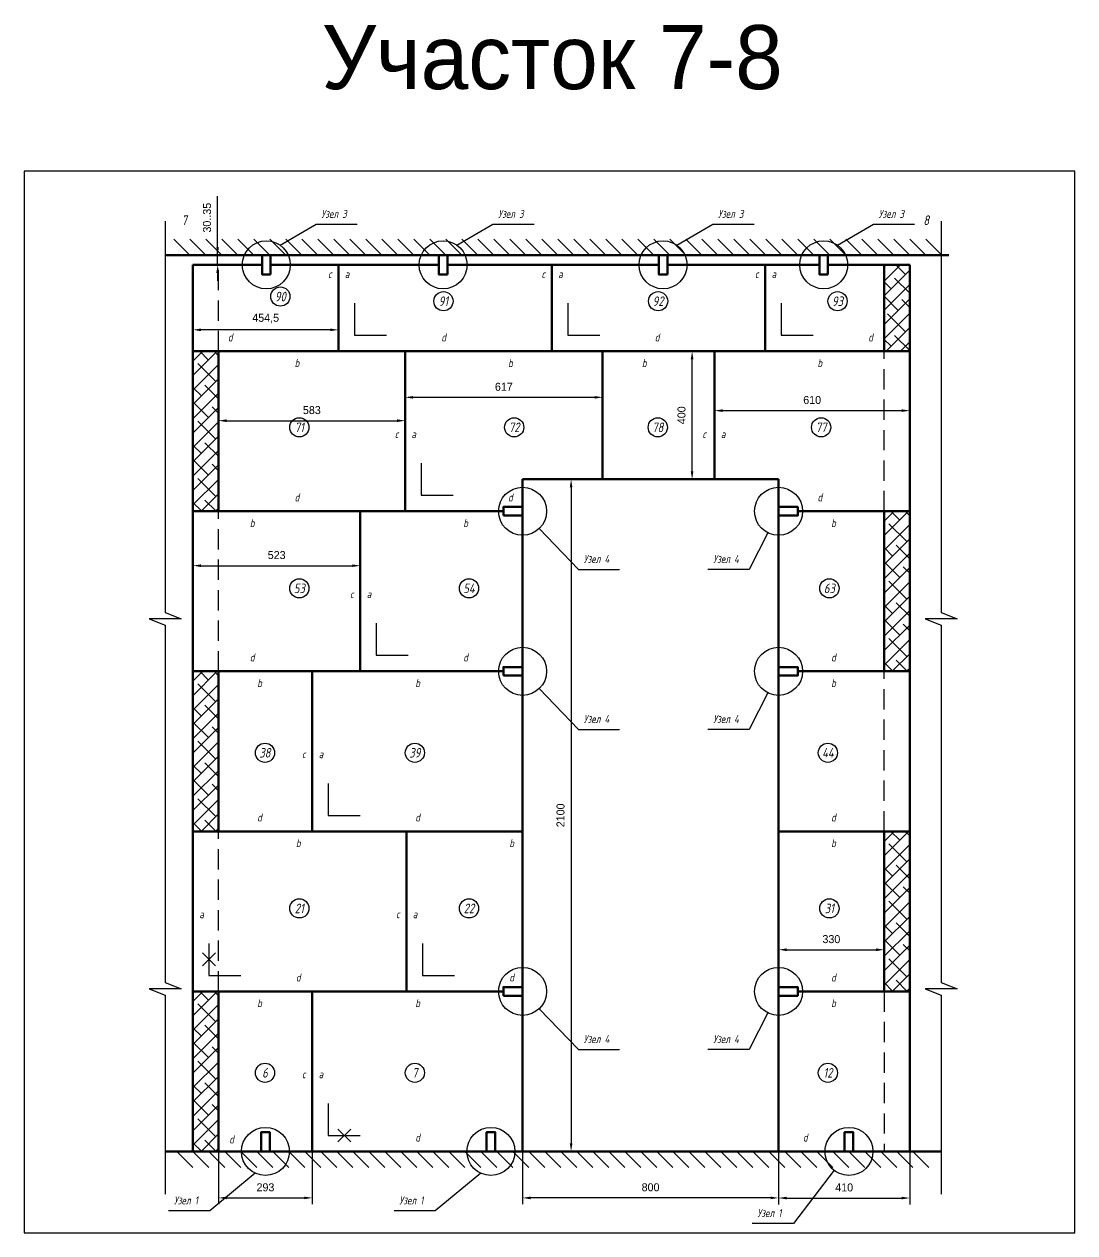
# Model space of a CAD drawing. Header units: millimetres. Extents: x -24443 to 78341, y -69589 to 15487.
# Drawn here: x 62308 to 65591, y -11571 to -7794 of the extents above; entities that cross this region are included whole.
import ezdxf
from ezdxf.enums import TextEntityAlignment as Align

# ---------------------------------------------------------------- set-up
doc = ezdxf.new("R2010")
doc.units = ezdxf.units.MM
doc.linetypes.add('DASHED', pattern=[19.05, 12.7, -6.35])
doc.layers.add('01 Перегородки', color=7, linetype='Continuous')
doc.layers.add('08 Размеры', color=7, linetype='Continuous')
doc.layers.add('100 noprint', color=1, linetype='Continuous', plot=False)
doc.styles.get("Standard").update_dxf_attribs({"font": 'Ubuntu-R.ttf'})
doc.styles.add('ГОСТ-ISOCPEUR', font='isocpeui.ttf', dxfattribs={"width": 0.8})
doc.dimstyles.new('ISO-25', dxfattribs={"dimtxt": 2.5, "dimasz": 2.5, "dimexe": 1.25, "dimexo": 0.625, "dimtad": 1, "dimtxsty": 'Standard', "dimcen": 2.5, "dimadec": 0, "dimazin": 0, "dimtfac": 1, "dimtmove": 0, "dimatfit": 3, "dimfxl": 1, "dimarcsym": 0})

# ---------------------------------------------------------------- blocks, each defined once
blk = doc.blocks.new('плита')
at = {"lineweight": 70}
blk.add_lwpolyline([(0, 500), (667, 500), (667, 0), (0, 0)], close=True, dxfattribs=at)
blk.add_lwpolyline([(50, 150), (50, 50), (150, 50)])
at = {"style": 'ГОСТ-ISOCPEUR', "width": 0.8}
for s, p in [('b', (329.1, 463.3)), ('a', (27.1, 241.2)), ('c', (640.6, 241.2)), ('d', (329.1, 43.5))]:
    blk.add_text(s, height=25, dxfattribs=at).set_placement(p, align=Align.MIDDLE)
blk = doc.blocks.new('подрезка')
for p, q in [((-20, 20), (20, -20)), ((20, 20), (-20, -20))]:
    blk.add_line(p, q)
blk = doc.blocks.new('*D304')
at = {"layer": '08 Размеры', "color": 0, "lineweight": -2}
for p, q in [((64215.6, -9216.2), (63997.3, -9216.2)), ((64017.3, -9241.2), (64017.3, -11291.2)), ((64215.6, -11316.2), (63997.3, -11316.2))]:
    blk.add_line(p, q, dxfattribs=at)
at = {"layer": '08 Размеры', "color": 0}
for points in [[(64021.5, -9241.2), (64013.2, -9241.2), (64017.3, -9216.2)], [(64013.2, -11291.2), (64021.5, -11291.2), (64017.3, -11316.2)]]:
    blk.add_solid(points, dxfattribs=at)
at = {"layer": 'Defpoints', "color": 0}
for p in [(64215.6, -9216.2), (64017.3, -11316.2), (64215.6, -11316.2)]:
    blk.add_point(p, dxfattribs=at)
at = {"layer": '08 Размеры', "color": 0, "insert": (63984.3, -10266.2), "char_height": 25, "attachment_point": 5, "rotation": 90}
blk.add_mtext('2100', dxfattribs=at)
blk = doc.blocks.new('*D305')
at = {"layer": '08 Размеры', "color": 0, "lineweight": -2}
for p, q in [((64665.6, -11316.2), (64665.6, -11481.8)), ((65075.6, -11316.2), (65075.6, -11481.8)), ((64690.6, -11461.8), (65050.6, -11461.8))]:
    blk.add_line(p, q, dxfattribs=at)
at = {"layer": '08 Размеры', "color": 0}
for points in [[(64690.6, -11457.7), (64690.6, -11466), (64665.6, -11461.8)], [(65050.6, -11466), (65050.6, -11457.7), (65075.6, -11461.8)]]:
    blk.add_solid(points, dxfattribs=at)
at = {"layer": 'Defpoints', "color": 0}
for p in [(64665.6, -11316.2), (65075.6, -11316.2), (65075.6, -11461.8)]:
    blk.add_point(p, dxfattribs=at)
at = {"layer": '08 Размеры', "color": 0, "insert": (64870.6, -11428.8), "char_height": 25, "attachment_point": 5}
blk.add_mtext('410', dxfattribs=at)
blk = doc.blocks.new('*D306')
at = {"layer": '08 Размеры', "color": 0, "lineweight": -2}
for p, q in [((63865.6, -11316.2), (63865.6, -11481.4)), ((64665.6, -11316.2), (64665.6, -11481.4)), ((64640.6, -11461.4), (63890.6, -11461.4))]:
    blk.add_line(p, q, dxfattribs=at)
at = {"layer": '08 Размеры', "color": 0}
for points in [[(63890.6, -11457.3), (63890.6, -11465.6), (63865.6, -11461.4)], [(64640.6, -11465.6), (64640.6, -11457.3), (64665.6, -11461.4)]]:
    blk.add_solid(points, dxfattribs=at)
at = {"layer": 'Defpoints', "color": 0}
for p in [(63865.6, -11316.2), (64665.6, -11316.2), (63865.6, -11461.4)]:
    blk.add_point(p, dxfattribs=at)
at = {"layer": '08 Размеры', "color": 0, "insert": (64265.6, -11428.4), "char_height": 25, "attachment_point": 5}
blk.add_mtext('800', dxfattribs=at)
blk = doc.blocks.new('*D309')
at = {"layer": '08 Размеры', "color": 0, "lineweight": -2}
for p, q in [((62912.7, -8546.2), (62912.7, -8331.7)), ((62835.6, -8516.2), (62932.7, -8516.2)), ((62912.7, -8546.2), (62912.7, -8516.2)), ((62835.6, -8546.2), (62932.7, -8546.2)), ((62912.7, -8571.2), (62912.7, -8596.2))]:
    blk.add_line(p, q, dxfattribs=at)
at = {"layer": '08 Размеры', "color": 0}
for points in [[(62908.5, -8491.2), (62916.9, -8491.2), (62912.7, -8516.2)], [(62916.9, -8571.2), (62908.5, -8571.2), (62912.7, -8546.2)]]:
    blk.add_solid(points, dxfattribs=at)
at = {"layer": 'Defpoints', "color": 0}
for p in [(62835.6, -8516.2), (62912.7, -8516.2), (62835.6, -8546.2)]:
    blk.add_point(p, dxfattribs=at)
at = {"layer": '08 Размеры', "color": 0, "insert": (62879.6, -8398.9), "char_height": 25, "attachment_point": 5, "rotation": 90}
blk.add_mtext('30..35', dxfattribs=at)
blk = doc.blocks.new('*D329')
at = {"layer": '08 Размеры', "color": 0, "lineweight": -2}
for p, q in [((62915.6, -11316.2), (62915.6, -11481.4)), ((63208.6, -11316.2), (63208.6, -11481.4)), ((62940.6, -11461.4), (63183.6, -11461.4))]:
    blk.add_line(p, q, dxfattribs=at)
at = {"layer": '08 Размеры', "color": 0}
for points in [[(62940.6, -11457.3), (62940.6, -11465.6), (62915.6, -11461.4)], [(63183.6, -11465.6), (63183.6, -11457.3), (63208.6, -11461.4)]]:
    blk.add_solid(points, dxfattribs=at)
at = {"layer": 'Defpoints', "color": 0}
for p in [(62915.6, -11316.2), (63208.6, -11316.2), (63208.6, -11461.4)]:
    blk.add_point(p, dxfattribs=at)
at = {"layer": '08 Размеры', "color": 0, "insert": (63062.1, -11428.4), "char_height": 25, "attachment_point": 5}
blk.add_mtext('293', dxfattribs=at)
blk = doc.blocks.new('*D337')
at = {"layer": '08 Размеры', "color": 0, "lineweight": -2}
for p, q in [((64665.6, -10816.2), (64665.6, -10666)), ((64690.6, -10686), (64970.6, -10686)), ((64995.6, -10816.2), (64995.6, -10666))]:
    blk.add_line(p, q, dxfattribs=at)
at = {"layer": '08 Размеры', "color": 0}
for points in [[(64690.6, -10681.9), (64690.6, -10690.2), (64665.6, -10686)], [(64970.6, -10690.2), (64970.6, -10681.9), (64995.6, -10686)]]:
    blk.add_solid(points, dxfattribs=at)
at = {"layer": 'Defpoints', "color": 0}
for p in [(64995.6, -10686), (64665.6, -10816.2), (64995.6, -10816.2)]:
    blk.add_point(p, dxfattribs=at)
at = {"layer": '08 Размеры', "color": 0, "insert": (64830.6, -10653), "char_height": 25, "attachment_point": 5}
blk.add_mtext('330', dxfattribs=at)
blk = doc.blocks.new('*D341')
at = {"layer": '08 Размеры', "color": 0, "lineweight": -2}
for p, q in [((62915.6, -9316.2), (62915.6, -9013.1)), ((63498.6, -9316.2), (63498.6, -9013.1)), ((62940.6, -9033.1), (63473.6, -9033.1))]:
    blk.add_line(p, q, dxfattribs=at)
at = {"layer": '08 Размеры', "color": 0}
for points in [[(62940.6, -9029), (62940.6, -9037.3), (62915.6, -9033.1)], [(63473.6, -9037.3), (63473.6, -9029), (63498.6, -9033.1)]]:
    blk.add_solid(points, dxfattribs=at)
at = {"layer": 'Defpoints', "color": 0}
for p in [(63498.6, -9033.1), (62915.6, -9316.2), (63498.6, -9316.2)]:
    blk.add_point(p, dxfattribs=at)
at = {"layer": '08 Размеры', "color": 0, "insert": (63207.1, -9000.1), "char_height": 25, "attachment_point": 5}
blk.add_mtext('583', dxfattribs=at)
blk = doc.blocks.new('*D342')
at = {"layer": '08 Размеры', "color": 0, "lineweight": -2}
for p, q in [((63498.6, -9315.6), (63498.6, -8940.1)), ((64115.6, -9216.2), (64115.6, -8940.1)), ((63523.6, -8960.1), (64090.6, -8960.1))]:
    blk.add_line(p, q, dxfattribs=at)
at = {"layer": '08 Размеры', "color": 0}
for points in [[(63523.6, -8956), (63523.6, -8964.3), (63498.6, -8960.1)], [(64090.6, -8964.3), (64090.6, -8956), (64115.6, -8960.1)]]:
    blk.add_solid(points, dxfattribs=at)
at = {"layer": 'Defpoints', "color": 0}
for p in [(64115.6, -8960.1), (64115.6, -9216.2), (63498.6, -9315.6)]:
    blk.add_point(p, dxfattribs=at)
at = {"layer": '08 Размеры', "color": 0, "insert": (63807.1, -8927.3), "char_height": 25, "attachment_point": 5}
blk.add_mtext('617', dxfattribs=at)
blk = doc.blocks.new('*D344')
at = {"layer": '08 Размеры', "color": 0, "lineweight": -2}
for p, q in [((64465.6, -9216.2), (64465.6, -8981.7)), ((65075.6, -9216.2), (65075.6, -8981.7)), ((64490.6, -9001.7), (65050.6, -9001.7))]:
    blk.add_line(p, q, dxfattribs=at)
at = {"layer": '08 Размеры', "color": 0}
for points in [[(64490.6, -8997.5), (64490.6, -9005.8), (64465.6, -9001.7)], [(65050.6, -9005.8), (65050.6, -8997.5), (65075.6, -9001.7)]]:
    blk.add_solid(points, dxfattribs=at)
at = {"layer": 'Defpoints', "color": 0}
for p in [(65075.6, -9001.7), (64465.6, -9216.2), (65075.6, -9216.2)]:
    blk.add_point(p, dxfattribs=at)
at = {"layer": '08 Размеры', "color": 0, "insert": (64770.6, -8968.6), "char_height": 25, "attachment_point": 5}
blk.add_mtext('610', dxfattribs=at)
blk = doc.blocks.new('*D345')
at = {"layer": '08 Размеры', "color": 0, "lineweight": -2}
for p, q in [((62835.6, -9566.2), (62835.6, -9466.1)), ((63358.6, -9566.2), (63358.6, -9466.1)), ((62860.6, -9486.1), (63333.6, -9486.1))]:
    blk.add_line(p, q, dxfattribs=at)
at = {"layer": '08 Размеры', "color": 0}
for points in [[(62860.6, -9482), (62860.6, -9490.3), (62835.6, -9486.1)], [(63333.6, -9490.3), (63333.6, -9482), (63358.6, -9486.1)]]:
    blk.add_solid(points, dxfattribs=at)
at = {"layer": 'Defpoints', "color": 0}
for p in [(63358.6, -9486.1), (62835.6, -9566.2), (63358.6, -9566.2)]:
    blk.add_point(p, dxfattribs=at)
at = {"layer": '08 Размеры', "color": 0, "insert": (63097.1, -9453.1), "char_height": 25, "attachment_point": 5}
blk.add_mtext('523', dxfattribs=at)
blk = doc.blocks.new('*D349')
at = {"layer": '08 Размеры', "color": 0, "lineweight": -2}
for p, q in [((64265.6, -8816.2), (64415.4, -8816.2)), ((64395.4, -9191.2), (64395.4, -8841.2)), ((64265.6, -9216.2), (64415.4, -9216.2))]:
    blk.add_line(p, q, dxfattribs=at)
at = {"layer": '08 Размеры', "color": 0}
for points in [[(64399.5, -8841.2), (64391.2, -8841.2), (64395.4, -8816.2)], [(64391.2, -9191.2), (64399.5, -9191.2), (64395.4, -9216.2)]]:
    blk.add_solid(points, dxfattribs=at)
at = {"layer": 'Defpoints', "color": 0}
for p in [(64265.6, -8816.2), (64395.4, -8816.2), (64265.6, -9216.2)]:
    blk.add_point(p, dxfattribs=at)
at = {"layer": '08 Размеры', "color": 0, "insert": (64362.3, -9016.2), "char_height": 25, "attachment_point": 5, "rotation": 90}
blk.add_mtext('400', dxfattribs=at)
blk = doc.blocks.new('*D352')
at = {"layer": '08 Размеры', "color": 0, "lineweight": -2}
for p, q in [((62835.6, -8816.2), (62835.6, -8729.3)), ((63265.1, -8749.3), (62860.6, -8749.3)), ((63290.1, -8816.2), (63290.1, -8729.3))]:
    blk.add_line(p, q, dxfattribs=at)
at = {"layer": '08 Размеры', "color": 0}
for points in [[(62860.6, -8745.1), (62860.6, -8753.4), (62835.6, -8749.3)], [(63265.1, -8753.4), (63265.1, -8745.1), (63290.1, -8749.3)]]:
    blk.add_solid(points, dxfattribs=at)
at = {"layer": 'Defpoints', "color": 0}
for p in [(62835.6, -8749.3), (62835.6, -8816.2), (63290.1, -8816.2)]:
    blk.add_point(p, dxfattribs=at)
at = {"layer": '08 Размеры', "color": 0, "insert": (63062.8, -8713.9), "char_height": 25, "attachment_point": 5}
blk.add_mtext('454,5', dxfattribs=at)

msp = doc.modelspace()

# ---------------------------------------------------------------- hatches: boundary and pattern name
at = {"layer": '01 Перегородки'}
h = msp.add_hatch(dxfattribs=at)
h.set_pattern_fill('ANSI38', color=256, scale=10, style=0)
h.paths.add_polyline_path([(65075.592, -8816.191), (65075.592, -8546.191), (64995.592, -8546.191), (64995.592, -8816.191)])
h = msp.add_hatch(dxfattribs=at)
h.set_pattern_fill('ANSI38', color=256, scale=10, style=0)
h.set_pattern_definition([(45, (0, 2000), (-22.45064, 22.45064), []), (135, (0, 2000), (-67.351921, 22.45064), [79.375, -47.625])])
h.paths.add_polyline_path([(62915.592, -9316.191), (62915.592, -8816.191), (62835.592, -8816.191), (62835.592, -9316.191)])
h = msp.add_hatch(dxfattribs=at)
h.set_pattern_fill('ANSI38', color=256, scale=10, style=0)
h.set_pattern_definition([(45, (2160, 1500), (-22.45064, 22.45064), []), (135, (2160, 1500), (-67.351921, 22.45064), [79.375, -47.625])])
h.paths.add_polyline_path([(65075.592, -9816.191), (65075.592, -9316.191), (64995.592, -9316.191), (64995.592, -9816.191)])
h = msp.add_hatch(dxfattribs=at)
h.set_pattern_fill('ANSI38', color=256, scale=10, style=0)
h.set_pattern_definition([(45, (0, 1000), (-22.45064, 22.45064), []), (135, (0, 1000), (-67.351921, 22.45064), [79.375, -47.625])])
h.paths.add_polyline_path([(62915.592, -10316.191), (62915.592, -9816.191), (62835.592, -9816.191), (62835.592, -10316.191)])
h = msp.add_hatch(dxfattribs=at)
h.set_pattern_fill('ANSI38', color=256, scale=10, style=0)
h.set_pattern_definition([(45, (2160, 500), (-22.45064, 22.45064), []), (135, (2160, 500), (-67.351921, 22.45064), [79.375, -47.625])])
h.paths.add_polyline_path([(65075.592, -10816.191), (65075.592, -10316.191), (64995.592, -10316.191), (64995.592, -10816.191)])
h = msp.add_hatch(dxfattribs=at)
h.set_pattern_fill('ANSI38', color=256, scale=10, style=0)
h.paths.add_polyline_path([(62915.592, -11316.191), (62915.592, -10816.191), (62835.592, -10816.191), (62835.592, -11316.191)])

# ---------------------------------------------------------------- linework, layer by layer
at = {"lineweight": 70}
for p, q in [((62835.592, -8816.191), (62835.592, -8546.191)), ((64995.592, -8816.191), (64995.592, -8546.191)), ((65075.592, -8816.191), (65075.592, -8546.191)), ((62835.592, -8816.191), (62835.592, -9316.191)), ((62915.592, -8816.191), (63498.592, -8816.191)), ((62915.592, -9316.191), (62915.592, -8816.191)), ((63498.592, -8816.191), (63498.592, -9316.191)), ((63498.592, -8816.191), (64165.592, -8816.191)), ((63498.592, -9316.191), (63498.592, -8816.191)), ((64115.592, -8816.191), (64115.592, -9216.191)), ((64165.592, -8816.191), (64465.592, -8816.191)), ((64465.592, -9216.191), (64465.592, -8816.191)), ((64465.592, -9216.191), (64465.592, -8816.191)), ((64465.592, -8816.191), (65075.592, -8816.191)), ((65075.592, -8816.191), (65075.592, -9316.191)), ((62835.592, -9316.191), (63358.592, -9316.191)), ((62835.592, -9816.191), (62835.592, -9316.191)), ((63498.592, -9316.191), (62915.592, -9316.191)), ((63358.592, -9316.191), (63358.592, -9816.191)), ((63805.592, -9316.191), (63498.592, -9316.191)), ((65075.592, -9316.191), (64725.592, -9316.191)), ((64995.592, -9816.191), (64995.592, -9316.191)), ((65075.592, -9316.191), (65075.592, -9816.191)), ((62835.592, -9816.191), (62835.592, -10316.191)), ((63358.592, -9816.191), (62835.592, -9816.191)), ((63208.592, -10316.191), (63208.592, -9816.191)), ((63208.592, -9816.191), (63805.592, -9816.191)), ((65075.592, -9816.191), (65075.592, -10316.191)), ((63865.592, -10316.191), (63208.592, -10316.191)), ((64995.592, -10816.191), (64995.592, -10316.191)), ((65075.592, -10316.191), (65075.592, -10816.191)), ((62835.592, -10816.191), (62835.592, -11316.191)), ((63208.592, -11316.191), (63208.592, -10816.191)), ((63208.592, -10816.191), (63805.592, -10816.191)), ((65075.592, -10816.191), (65075.592, -11316.191)), ((63865.592, -11316.191), (63208.592, -11316.191))]:
    msp.add_line(p, q, dxfattribs=at)
for points in [[(62749.21, -8410.104), (62749.21, -9632.098), (62799.21, -9652.098), (62699.21, -9652.098), (62749.21, -9672.098), (62749.21, -10788.004), (62799.21, -10808.004), (62699.21, -10808.004), (62749.21, -10828.004), (62749.21, -11449.625)], [(63107.776, -8484.697), (63220.188, -8419.568), (63349.171, -8419.568)], [(63660.304, -8484.697), (63772.716, -8419.568), (63901.7, -8419.568)], [(64347.46, -8484.697), (64459.872, -8419.568), (64588.856, -8419.568)], [(64849.509, -8484.697), (64961.921, -8419.568), (65090.905, -8419.568)], [(65174.139, -8410.104), (65174.139, -9632.098), (65224.139, -9652.098), (65124.139, -9652.098), (65174.139, -9672.098), (65174.139, -10788.004), (65224.139, -10808.004), (65124.139, -10808.004), (65174.139, -10828.004), (65174.139, -11449.625)], [(63340.092, -8666.191), (63340.092, -8766.191), (63440.092, -8766.191)], [(64007.092, -8666.191), (64007.092, -8766.191), (64107.092, -8766.191)], [(64674.092, -8666.191), (64674.092, -8766.191), (64774.092, -8766.191)], [(63548.592, -9166.191), (63548.592, -9266.191), (63648.592, -9266.191)], [(63917.529, -9370.299), (64039.879, -9497.762), (64168.863, -9497.762)], [(64631.73, -9383.112), (64573.716, -9497.762), (64444.733, -9497.762)], [(63408.592, -9666.191), (63408.592, -9766.191), (63508.592, -9766.191)], [(63917.529, -9870.299), (64039.879, -9997.762), (64168.863, -9997.762)], [(64631.73, -9883.112), (64573.716, -9997.762), (64444.733, -9997.762)], [(63258.592, -10166.191), (63258.592, -10266.191), (63358.592, -10266.191)], [(63552.592, -10666.191), (63552.592, -10766.191), (63652.592, -10766.191)], [(63917.529, -10870.299), (64039.879, -10997.762), (64168.863, -10997.762)], [(64631.73, -10883.112), (64573.716, -10997.762), (64444.733, -10997.762)], [(63258.592, -11166.191), (63258.592, -11266.191), (63358.592, -11266.191)], [(63030.271, -11384.106), (62888.334, -11501.869), (62759.35, -11501.869)], [(63734.8, -11384.106), (63592.863, -11501.869), (63463.879, -11501.869)], [(64839.059, -11375.01), (64711.834, -11541.452), (64582.85, -11541.452)]]:
    msp.add_lwpolyline(points)
for points in [[(63290.092, -8546.191), (63290.092, -8816.191), (62835.592, -8816.191)], [(63957.092, -8546.191), (63957.092, -8816.191), (63290.092, -8816.191), (63290.092, -8546.191)], [(64624.092, -8546.191), (64624.092, -8816.191), (63957.092, -8816.191), (63957.092, -8546.191)], [(64995.592, -8816.191), (64624.092, -8816.191), (64624.092, -8546.191)], [(63805.592, -9816.191), (63358.592, -9816.191), (63358.592, -9316.191), (63805.592, -9316.191)], [(64725.592, -9316.191), (64995.592, -9316.191)], [(62915.592, -9816.191), (63208.592, -9816.191), (63208.592, -10316.191), (62915.592, -10316.191)], [(64725.592, -9816.191), (65075.592, -9816.191)], [(65075.592, -9816.191), (64725.592, -9816.191)], [(63805.592, -10816.191), (63502.592, -10816.191), (63502.592, -10316.191), (63865.592, -10316.191)], [(64665.592, -10316.191), (64995.592, -10316.191)], [(65075.592, -10316.191), (64665.592, -10316.191)], [(62915.592, -10816.191), (63208.592, -10816.191), (63208.592, -11316.191), (62915.592, -11316.191)], [(64725.592, -10816.191), (65075.592, -10816.191)], [(65075.592, -10816.191), (64725.592, -10816.191)], [(65075.592, -11316.191), (64665.592, -11316.191)]]:
    msp.add_lwpolyline(points, dxfattribs=at)
at = {"layer": '01 Перегородки'}
for p, q in [((62775.592, -8466.191), (62825.592, -8516.191)), ((62825.592, -8466.191), (62875.592, -8516.191)), ((62875.592, -8466.191), (62925.592, -8516.191)), ((62925.592, -8466.191), (62975.592, -8516.191)), ((62975.592, -8466.191), (63025.592, -8516.191)), ((63025.592, -8466.191), (63075.592, -8516.191)), ((63075.592, -8466.191), (63125.592, -8516.191)), ((63125.592, -8466.191), (63175.592, -8516.191)), ((63175.592, -8466.191), (63225.592, -8516.191)), ((63225.592, -8466.191), (63275.592, -8516.191)), ((63275.592, -8466.191), (63325.592, -8516.191)), ((63325.592, -8466.191), (63375.592, -8516.191)), ((63375.592, -8466.191), (63425.592, -8516.191)), ((63425.592, -8466.191), (63475.592, -8516.191)), ((63475.592, -8466.191), (63525.592, -8516.191)), ((63525.592, -8466.191), (63575.592, -8516.191)), ((63575.592, -8466.191), (63625.592, -8516.191)), ((63625.592, -8466.191), (63675.592, -8516.191)), ((63675.592, -8466.191), (63725.592, -8516.191)), ((63725.592, -8466.191), (63775.592, -8516.191)), ((63775.592, -8466.191), (63825.592, -8516.191)), ((63825.592, -8466.191), (63875.592, -8516.191)), ((63875.592, -8466.191), (63925.592, -8516.191)), ((63925.592, -8466.191), (63975.592, -8516.191)), ((63975.592, -8466.191), (64025.592, -8516.191)), ((64025.592, -8466.191), (64075.592, -8516.191)), ((64075.592, -8466.191), (64125.592, -8516.191)), ((64125.592, -8466.191), (64175.592, -8516.191)), ((64175.592, -8466.191), (64225.592, -8516.191)), ((64225.592, -8466.191), (64275.592, -8516.191)), ((64275.592, -8466.191), (64325.592, -8516.191)), ((64325.592, -8466.191), (64375.592, -8516.191)), ((64375.592, -8466.191), (64425.592, -8516.191)), ((64425.592, -8466.191), (64475.592, -8516.191)), ((64475.592, -8466.191), (64525.592, -8516.191)), ((64525.592, -8466.191), (64575.592, -8516.191)), ((64575.592, -8466.191), (64625.592, -8516.191)), ((64625.592, -8466.191), (64675.592, -8516.191)), ((64675.592, -8466.191), (64725.592, -8516.191)), ((64725.592, -8466.191), (64775.592, -8516.191)), ((64775.592, -8466.191), (64825.592, -8516.191)), ((64825.592, -8466.191), (64875.592, -8516.191)), ((64875.592, -8466.191), (64925.592, -8516.191)), ((64925.592, -8466.191), (64975.592, -8516.191)), ((64975.592, -8466.191), (65025.592, -8516.191)), ((65025.592, -8466.191), (65075.592, -8516.191)), ((65075.592, -8466.191), (65125.592, -8516.191)), ((65125.592, -8466.191), (65175.592, -8516.191)), ((62785.592, -11316.191), (62835.592, -11366.191)), ((62835.592, -11316.191), (62885.592, -11366.191)), ((62885.592, -11316.191), (62935.592, -11366.191)), ((62935.592, -11316.191), (62985.592, -11366.191)), ((62985.592, -11316.191), (63035.592, -11366.191)), ((63035.592, -11316.191), (63085.592, -11366.191)), ((63085.592, -11316.191), (63135.592, -11366.191)), ((63135.592, -11316.191), (63185.592, -11366.191)), ((63185.592, -11316.191), (63235.592, -11366.191)), ((63235.592, -11316.191), (63285.592, -11366.191)), ((63285.592, -11316.191), (63335.592, -11366.191)), ((63335.592, -11316.191), (63385.592, -11366.191)), ((63385.592, -11316.191), (63435.592, -11366.191)), ((63435.592, -11316.191), (63485.592, -11366.191)), ((63485.592, -11316.191), (63535.592, -11366.191)), ((63535.592, -11316.191), (63585.592, -11366.191)), ((63585.592, -11316.191), (63635.592, -11366.191)), ((63635.592, -11316.191), (63685.592, -11366.191)), ((63685.592, -11316.191), (63735.592, -11366.191)), ((63735.592, -11316.191), (63785.592, -11366.191)), ((63785.592, -11316.191), (63835.592, -11366.191)), ((63835.592, -11316.191), (63885.592, -11366.191)), ((63885.592, -11316.191), (63935.592, -11366.191)), ((63935.592, -11316.191), (63985.592, -11366.191)), ((63985.592, -11316.191), (64035.592, -11366.191)), ((64035.592, -11316.191), (64085.592, -11366.191)), ((64085.592, -11316.191), (64135.592, -11366.191)), ((64135.592, -11316.191), (64185.592, -11366.191)), ((64185.592, -11316.191), (64235.592, -11366.191)), ((64235.592, -11316.191), (64285.592, -11366.191)), ((64285.592, -11316.191), (64335.592, -11366.191)), ((64335.592, -11316.191), (64385.592, -11366.191)), ((64385.592, -11316.191), (64435.592, -11366.191)), ((64435.592, -11316.191), (64485.592, -11366.191)), ((64485.592, -11316.191), (64535.592, -11366.191)), ((64535.592, -11316.191), (64585.592, -11366.191)), ((64585.592, -11316.191), (64635.592, -11366.191)), ((64635.592, -11316.191), (64685.592, -11366.191)), ((64685.592, -11316.191), (64735.592, -11366.191)), ((64735.592, -11316.191), (64785.592, -11366.191)), ((64785.592, -11316.191), (64835.592, -11366.191)), ((64835.592, -11316.191), (64885.592, -11366.191)), ((64885.592, -11316.191), (64935.592, -11366.191)), ((64935.592, -11316.191), (64985.592, -11366.191)), ((64985.592, -11316.191), (65035.592, -11366.191)), ((65035.592, -11316.191), (65085.592, -11366.191)), ((65085.592, -11316.191), (65135.592, -11366.191))]:
    msp.add_line(p, q, dxfattribs=at)
at = {"layer": '01 Перегородки', "lineweight": 70}
for p, q in [((62749.21, -8516.191), (65197.662, -8516.191)), ((62835.592, -8546.191), (63051.341, -8546.191)), ((63078.341, -8546.191), (63603.869, -8546.191)), ((63630.869, -8546.191), (64291.025, -8546.191)), ((64318.025, -8546.191), (64793.074, -8546.191)), ((64820.074, -8546.191), (65075.592, -8546.191)), ((63865.592, -9216.191), (63865.592, -11316.191)), ((63865.592, -9216.191), (64665.592, -9216.191)), ((64665.592, -9216.191), (64665.592, -11316.191)), ((62915.592, -9816.191), (62915.592, -10316.191)), ((62915.592, -10816.191), (62915.592, -11316.191)), ((65174.139, -11316.191), (62749.21, -11316.191))]:
    msp.add_line(p, q, dxfattribs=at)
at = {"layer": '01 Перегородки', "linetype": 'DASHED', "ltscale": 5}
for p, q in [((62915.592, -8816.191), (62915.592, -8546.191)), ((64995.592, -9316.191), (64995.592, -8816.191)), ((62915.592, -9816.191), (62915.592, -9316.191)), ((64995.592, -10316.191), (64995.592, -9816.191)), ((62915.592, -10816.191), (62915.592, -10316.191)), ((64995.592, -10816.191), (64995.592, -11316.191))]:
    msp.add_line(p, q, dxfattribs=at)
at = {"layer": '01 Перегородки', "lineweight": 70, "flags": 128}
for points in [[(63078.341, -8576.191), (63051.341, -8576.191), (63051.341, -8516.191), (63078.341, -8516.191)], [(63630.869, -8576.191), (63603.869, -8576.191), (63603.869, -8516.191), (63630.869, -8516.191)], [(64318.025, -8576.191), (64291.025, -8576.191), (64291.025, -8516.191), (64318.025, -8516.191)], [(64820.074, -8576.191), (64793.074, -8576.191), (64793.074, -8516.191), (64820.074, -8516.191)], [(63805.592, -9329.691), (63805.592, -9302.691), (63865.592, -9302.691), (63865.592, -9329.691)], [(64665.592, -9329.691), (64665.592, -9302.691), (64725.592, -9302.691), (64725.592, -9329.691)], [(63805.592, -9829.691), (63805.592, -9802.691), (63865.592, -9802.691), (63865.592, -9829.691)], [(64665.592, -9829.691), (64665.592, -9802.691), (64725.592, -9802.691), (64725.592, -9829.691)], [(63805.592, -10829.691), (63805.592, -10802.691), (63865.592, -10802.691), (63865.592, -10829.691)], [(64665.592, -10829.691), (64665.592, -10802.691), (64725.592, -10802.691), (64725.592, -10829.691)], [(63075.592, -11316.191), (63048.592, -11316.191), (63048.592, -11256.191), (63075.592, -11256.191)], [(63780.122, -11316.191), (63753.122, -11316.191), (63753.122, -11256.191), (63780.122, -11256.191)], [(64899.092, -11316.191), (64872.092, -11316.191), (64872.092, -11256.191), (64899.092, -11256.191)]]:
    msp.add_lwpolyline(points, close=True, dxfattribs=at)
at = {"layer": '01 Перегородки'}
for centre, radius in [((63064.841, -8546.191), 75), ((63617.369, -8546.191), 75), ((64304.525, -8546.191), 75), ((64806.574, -8546.191), 75), ((63108.755, -8645.244), 30), ((63618.215, -8659.879), 30), ((64289.11, -8659.879), 30), ((64850.031, -8659.879), 30), ((63168.087, -9053.874), 30), ((63839.386, -9053.874), 30), ((64288.139, -9053.874), 30), ((64798.608, -9053.874), 30), ((63865.592, -9316.191), 75), ((64665.592, -9316.191), 75), ((63168.087, -9556.849), 30), ((63698.177, -9556.849), 30), ((64824.466, -9556.849), 30), ((63865.592, -9816.191), 75), ((64665.592, -9816.191), 75), ((63060.594, -10070.571), 30), ((63529.069, -10070.571), 30), ((64819.855, -10070.571), 30), ((63168.087, -10556.849), 30), ((63698.177, -10556.849), 30), ((64824.466, -10556.849), 30), ((63865.592, -10816.191), 75), ((64665.592, -10816.191), 75), ((63060.594, -11070.571), 30), ((63529.069, -11070.571), 30), ((64819.855, -11070.571), 30), ((63062.092, -11316.191), 75), ((63766.622, -11316.191), 75), ((64885.592, -11316.191), 75)]:
    msp.add_circle(centre, radius, dxfattribs=at)
at = {"layer": '100 noprint', "color": 1}
msp.add_lwpolyline([(62308.088, -8253.955), (62308.088, -11570.509), (65591.441, -11570.509), (65591.441, -8253.955)], close=True, dxfattribs=at)

# ---------------------------------------------------------------- block references
at = {"layer": '01 Перегородки'}
msp.add_blockref('плита', (62835.592, -10816.191), dxfattribs=at)
at = {"layer": '01 Перегородки', "color": 1}
for p in [(62885.592, -10716.191), (63308.592, -11266.191)]:
    msp.add_blockref('подрезка', p, dxfattribs=at)

# ---------------------------------------------------------------- texts
at = {"linetype": 'Continuous', "style": 'ГОСТ-ISOCPEUR', "width": 0.8}
for s, p in [('Узел 3', (63236.963, -8399.436)), ('Узел 3', (63789.491, -8399.436)), ('Узел 3', (64476.648, -8399.436)), ('Узел 3', (64978.696, -8399.436)), ('Узел 4', (64056.654, -9477.63)), ('Узел 4', (64461.508, -9477.63)), ('Узел 4', (64056.654, -9977.63)), ('Узел 4', (64461.508, -9977.63)), ('Узел 4', (64056.654, -10977.63)), ('Узел 4', (64461.508, -10977.63)), ('Узел 1', (62776.126, -11481.736)), ('Узел 1', (63480.655, -11481.736)), ('Узел 1', (64599.626, -11521.32))]:
    msp.add_text(s, height=25, dxfattribs=at).set_placement(p)
at = {"style": 'ГОСТ-ISOCPEUR', "width": 0.8}
for s, p in [('c', (63263.653, -8575.001)), ('a', (63317.163, -8575.001)), ('c', (63930.653, -8575.001)), ('a', (63984.163, -8575.001)), ('c', (64597.653, -8575.001)), ('a', (64651.163, -8575.001)), ('d', (62952.227, -8772.677)), ('d', (63619.227, -8772.677)), ('d', (64286.227, -8772.677)), ('d', (64953.227, -8772.677)), ('b', (63160.727, -8852.902)), ('b', (63827.727, -8852.902)), ('b', (64246.057, -8852.902)), ('b', (64794.727, -8852.902)), ('c', (63472.153, -9075.001)), ('a', (63525.663, -9075.001)), ('c', (64433.447, -9075.001)), ('a', (64492.663, -9075.001)), ('d', (63160.727, -9272.677)), ('d', (63827.727, -9272.677)), ('d', (64794.727, -9272.677)), ('b', (63020.727, -9352.902)), ('b', (63687.727, -9352.902)), ('c', (63332.153, -9575.001)), ('a', (63385.663, -9575.001)), ('d', (63020.727, -9772.677)), ('d', (63687.727, -9772.677)), ('b', (63043.745, -9852.902)), ('b', (63537.727, -9852.902)), ('a', (63235.663, -10075.001)), ('d', (63043.745, -10272.677)), ('d', (63537.727, -10272.677)), ('b', (63043.745, -10852.902)), ('b', (63537.727, -10852.902)), ('a', (63235.663, -11075.001)), ('d', (62956.423, -11278.377)), ('d', (63537.727, -11272.677))]:
    msp.add_text(s, height=25, dxfattribs=at).set_placement(p, align=Align.MIDDLE)
at = {"layer": '01 Перегородки', "style": 'ГОСТ-ISOCPEUR', "width": 0.8}
for s, height, p in [('7', 30, (62808.537, -8406.742)), ('8', 30, (65127.218, -8406.742)), ('90', 30, (63108.755, -8645.244)), ('91', 30, (63618.215, -8659.879)), ('92', 30, (64289.11, -8659.879)), ('93', 30, (64850.031, -8659.879)), ('71', 30, (63168.087, -9053.874)), ('72', 30, (63839.386, -9053.874)), ('78', 30, (64288.139, -9053.874)), ('77', 30, (64798.608, -9053.874)), ('b', 25, (64837.389, -9352.902)), ('53', 30, (63168.087, -9556.849)), ('54', 30, (63698.177, -9556.849)), ('63', 30, (64824.466, -9556.849)), ('d', 25, (64837.389, -9772.677)), ('b', 25, (64837.389, -9852.902)), ('38', 30, (63060.594, -10070.571)), ('c', 25, (63182.153, -10075.001)), ('39', 30, (63529.069, -10070.571)), ('44', 30, (64819.855, -10070.571)), ('d', 25, (64837.389, -10272.677)), ('b', 25, (63831.727, -10352.902)), ('b', 25, (64837.389, -10352.902)), ('21', 30, (63168.087, -10556.849)), ('a', 25, (63529.663, -10575.001)), ('22', 30, (63698.177, -10556.849)), ('31', 30, (64824.466, -10556.849)), ('d', 25, (63831.727, -10772.677)), ('d', 25, (64837.389, -10772.677)), ('b', 25, (64837.389, -10852.902)), ('6', 30, (63060.594, -11070.571)), ('7', 30, (63529.069, -11070.571)), ('12', 30, (64819.855, -11070.571)), ('c', 25, (63182.153, -11075.001)), ('d', 25, (64749.154, -11272.677))]:
    msp.add_text(s, height=height, dxfattribs=at).set_placement(p, align=Align.MIDDLE)
at = {"layer": '100 noprint', "color": 1}
msp.add_text('Участок 7-8', height=200, dxfattribs=at).set_placement((63237.827, -7997.214))

# ---------------------------------------------------------------- dimensions: what is measured, and where the dimension line sits
at = {"layer": '08 Размеры'}
dim = msp.add_linear_dim(base=(62912.703, -8516.191), p1=(62835.592, -8546.191), p2=(62835.592, -8516.191), angle=90, text='30..35', dimstyle='ISO-25', override={"dimtxt": 25, "dimasz": 25, "dimexe": 20, "dimexo": 0, "dimgap": 20}, dxfattribs=at)
dim.commit()
dim.dimension.update_dxf_attribs({"geometry": '*D309', "text_midpoint": (62879.644, -8398.933)})
for base, p1, p2, picture, middle in [((62835.592, -8749.283), (63290.092, -8816.191), (62835.592, -8816.191), '*D352', (63062.842, -8749.283)), ((64115.592, -8960.141), (63498.592, -9315.566), (64115.592, -9216.191), '*D342', (63807.092, -8960.141)), ((63498.592, -9033.132, -215.488), (62915.592, -9316.191), (63498.592, -9316.191), '*D341', (63207.092, -9033.132, -215.488)), ((64995.592, -10686.024), (64665.592, -10816.191), (64995.592, -10816.191), '*D337', (64830.592, -10686.024))]:
    dim = msp.add_linear_dim(base=base, p1=p1, p2=p2, dimstyle='ISO-25', override={"dimtxt": 25, "dimasz": 25, "dimexe": 20, "dimexo": 0, "dimgap": 20}, dxfattribs=at)
    dim.commit()
    dim.dimension.update_dxf_attribs({"geometry": picture, "text_midpoint": middle, "dimtype": 160})
for base, p1, p2, picture, middle in [((64395.372, -8816.191), (64265.592, -9216.191), (64265.592, -8816.191), '*D349', (64395.372, -9016.191)), ((64017.318, -11316.191), (64215.592, -9216.191), (64215.592, -11316.191), '*D304', (64017.318, -10266.191))]:
    dim = msp.add_linear_dim(base=base, p1=p1, p2=p2, angle=90, dimstyle='ISO-25', override={"dimtxt": 25, "dimasz": 25, "dimexe": 20, "dimexo": 0, "dimgap": 20}, dxfattribs=at)
    dim.commit()
    dim.dimension.update_dxf_attribs({"geometry": picture, "text_midpoint": middle, "dimtype": 160})
for base, p1, p2, picture, middle in [((65075.592, -9001.675), (64465.592, -9216.191), (65075.592, -9216.191), '*D344', (64770.592, -8968.616)), ((63358.592, -9486.145), (62835.592, -9566.191), (63358.592, -9566.191), '*D345', (63097.092, -9453.086)), ((63208.592, -11461.417), (62915.592, -11316.191), (63208.592, -11316.191), '*D329', (63062.092, -11428.358)), ((63865.592, -11461.417), (64665.592, -11316.191), (63865.592, -11316.191), '*D306', (64265.592, -11428.358)), ((65075.592, -11461.834), (64665.592, -11316.191), (65075.592, -11316.191), '*D305', (64870.592, -11428.775))]:
    dim = msp.add_linear_dim(base=base, p1=p1, p2=p2, dimstyle='ISO-25', override={"dimtxt": 25, "dimasz": 25, "dimexe": 20, "dimexo": 0, "dimgap": 20}, dxfattribs=at)
    dim.commit()
    dim.dimension.update_dxf_attribs({"geometry": picture, "text_midpoint": middle})

doc.saveas('drawing.dxf')
